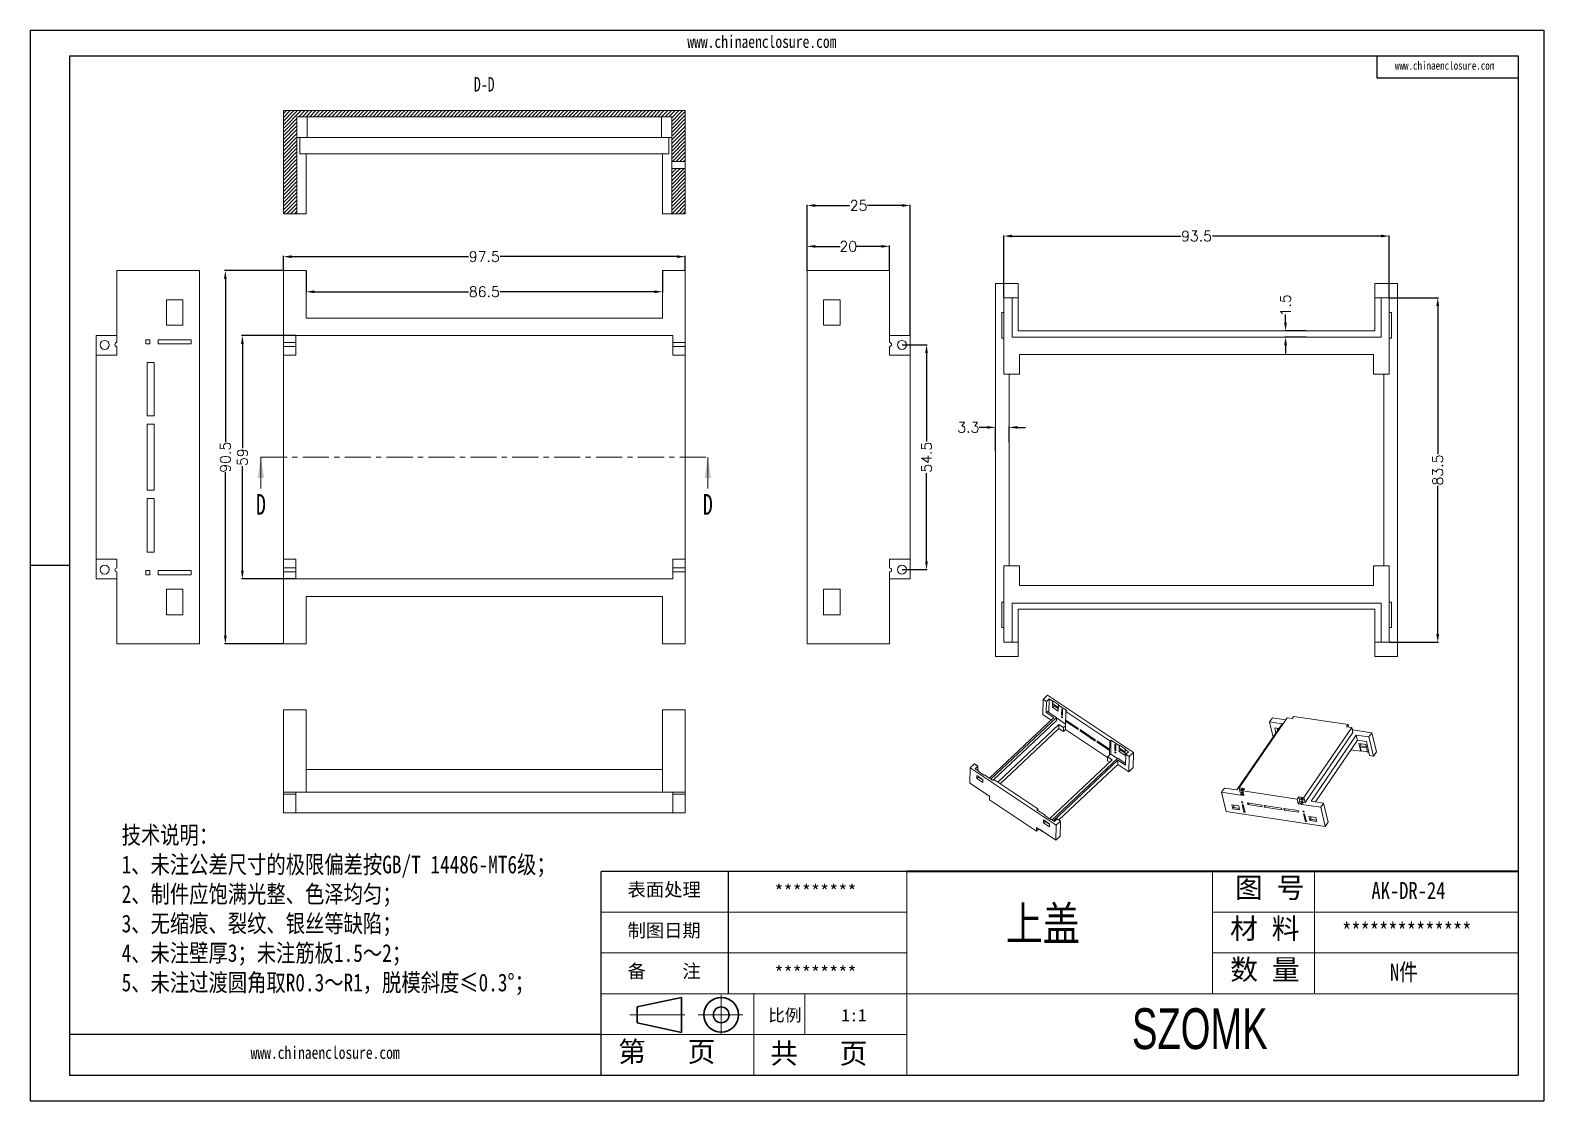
# Model space of a CAD drawing. Header units: inches. Extents: x 1384 to 2762, y 1089 to 1348.
# Drawn here: x 1782.8 to 2149.9, y 1088.5 to 1348.1 of the extents above; entities that cross this region are included whole.
import ezdxf

# ---------------------------------------------------------------- set-up
doc = ezdxf.new("R2010")
doc.units = ezdxf.units.IN
doc.linetypes.add('CENTER', pattern=[10.16, 6.35, -1.27, 1.27, -1.27])
doc.linetypes.add('CENTER2', pattern=[28.575, 19.05, -3.175, 3.175, -3.175])
doc.layers.add('文字', color=81, linetype='Continuous')
for name, color, linetype, lineweight in [('粗实线', 7, 'Continuous', 30), ('细实线', 3, 'Continuous', 9), ('细点划线', 2, 'CENTER2', 9)]:
    doc.layers.add(name, color=color, linetype=linetype, lineweight=lineweight)
doc.styles.add('SLDTEXTSTYLE3', font='TXT', dxfattribs={"width": 0.7})
doc.styles.add('SLDTEXTSTYLE6', font='TXT', dxfattribs={"width": 0.7})
doc.styles.get("Standard").update_dxf_attribs({"font": 'txt', "bigfont": 'gbcbig.shx'})
doc.styles.add('宋体', font='', dxfattribs={"width": 0.8, "height": 3.5})
doc.styles.add('长仿宋', font='', dxfattribs={"width": 0.7, "height": 4})
doc.styles.get('宋体').set_extended_font_data('SimSun')
doc.styles.get('长仿宋').set_extended_font_data('SimSun')
doc.dimstyles.new('2.5', dxfattribs={"dimtxt": 2.5, "dimasz": 2, "dimexe": 0.18, "dimexo": 0.0625, "dimgap": 0.09, "dimtad": 0, "dimzin": 12, "dimdsep": 46, "dimtxsty": 'Standard', "dimcen": 2, "dimclrd": 3, "dimclre": 3, "dimadec": 0, "dimazin": 0, "dimtfac": 1, "dimtofl": 0, "dimtmove": 0, "dimatfit": 3, "dimfxl": 0, "dimtolj": 1, "dimtzin": 0, "dimarcsym": 0})

# ---------------------------------------------------------------- blocks, each defined once
blk = doc.blocks.new('*D172')
at = {"color": 3, "lineweight": -2, "transparency": 16777216}
for p, q in [((1844.22, 1289.86), (1844.22, 1293.36)), ((1846.22, 1293.18), (1889.13, 1293.18)), ((1939.72, 1293.18), (1896.81, 1293.18)), ((1941.72, 1289.86), (1941.72, 1293.36))]:
    blk.add_line(p, q, dxfattribs=at)
at = {"color": 3, "transparency": 16777216}
for points in [[(1846.22, 1293.51), (1846.22, 1292.84), (1844.22, 1293.18)], [(1939.72, 1293.51), (1939.72, 1292.84), (1941.72, 1293.18)]]:
    blk.add_solid(points, dxfattribs=at)
at = {"layer": 'Defpoints', "color": 0, "transparency": 16777216}
for p in [(1941.72, 1293.18), (1844.22, 1289.79), (1941.72, 1289.79)]:
    blk.add_point(p, dxfattribs=at)
at = {"color": 0, "transparency": 16777216, "insert": (1892.97, 1293.18), "char_height": 2.5, "attachment_point": 5}
blk.add_mtext('\\A1;97.5', dxfattribs=at)
blk = doc.blocks.new('*D173')
at = {"color": 3, "lineweight": -2, "transparency": 16777216}
for p, q in [((1844.16, 1289.79), (1829.97, 1289.79)), ((1830.15, 1287.79), (1830.15, 1248.18)), ((1830.15, 1201.29), (1830.15, 1240.91)), ((1844.16, 1199.29), (1829.97, 1199.29))]:
    blk.add_line(p, q, dxfattribs=at)
at = {"color": 3, "transparency": 16777216}
for points in [[(1829.82, 1287.79), (1830.48, 1287.79), (1830.15, 1289.79)], [(1829.82, 1201.29), (1830.48, 1201.29), (1830.15, 1199.29)]]:
    blk.add_solid(points, dxfattribs=at)
at = {"layer": 'Defpoints', "color": 0, "transparency": 16777216}
for p in [(1830.15, 1289.79), (1844.22, 1289.79), (1844.22, 1199.29)]:
    blk.add_point(p, dxfattribs=at)
at = {"color": 0, "transparency": 16777216, "insert": (1830.15, 1244.54), "char_height": 2.5, "attachment_point": 5, "rotation": 90}
blk.add_mtext('\\A1;90.5', dxfattribs=at)
blk = doc.blocks.new('*D174')
at = {"color": 3, "lineweight": -2, "transparency": 16777216}
for p, q in [((1847.16, 1274.04), (1834.1, 1274.04)), ((1834.28, 1272.04), (1834.28, 1246.72)), ((1834.28, 1217.04), (1834.28, 1242.37)), ((1847.16, 1215.04), (1834.1, 1215.04))]:
    blk.add_line(p, q, dxfattribs=at)
at = {"color": 3, "transparency": 16777216}
for points in [[(1833.95, 1272.04), (1834.61, 1272.04), (1834.28, 1274.04)], [(1833.95, 1217.04), (1834.61, 1217.04), (1834.28, 1215.04)]]:
    blk.add_solid(points, dxfattribs=at)
at = {"layer": 'Defpoints', "color": 0, "transparency": 16777216}
for p in [(1834.28, 1274.04), (1847.22, 1274.04), (1847.22, 1215.04)]:
    blk.add_point(p, dxfattribs=at)
at = {"color": 0, "transparency": 16777216, "insert": (1834.28, 1244.54), "char_height": 2.5, "attachment_point": 5, "rotation": 90}
blk.add_mtext('\\A1;59', dxfattribs=at)
blk = doc.blocks.new('*D175')
at = {"color": 3, "lineweight": -2, "transparency": 16777216}
for p, q in [((1849.72, 1289.73), (1849.72, 1284.49)), ((1936.22, 1289.73), (1936.22, 1284.49)), ((1851.72, 1284.67), (1889.13, 1284.67)), ((1934.22, 1284.67), (1896.81, 1284.67))]:
    blk.add_line(p, q, dxfattribs=at)
at = {"color": 3, "transparency": 16777216}
for points in [[(1851.72, 1285), (1851.72, 1284.33), (1849.72, 1284.67)], [(1934.22, 1285), (1934.22, 1284.33), (1936.22, 1284.67)]]:
    blk.add_solid(points, dxfattribs=at)
at = {"layer": 'Defpoints', "color": 0, "transparency": 16777216}
for p in [(1849.72, 1289.79), (1936.22, 1289.79), (1936.22, 1284.67)]:
    blk.add_point(p, dxfattribs=at)
at = {"color": 0, "transparency": 16777216, "insert": (1892.97, 1284.67), "char_height": 2.5, "attachment_point": 5}
blk.add_mtext('\\A1;86.5', dxfattribs=at)
blk = doc.blocks.new('*D176')
at = {"color": 3, "lineweight": -2, "transparency": 16777216}
for p, q in [((1971.25, 1289.86), (1971.25, 1295.86)), ((1991.25, 1289.86), (1991.25, 1295.86)), ((1973.25, 1295.68), (1979.28, 1295.68)), ((1989.25, 1295.68), (1983.21, 1295.68))]:
    blk.add_line(p, q, dxfattribs=at)
at = {"color": 3, "transparency": 16777216}
for points in [[(1973.25, 1296.01), (1973.25, 1295.34), (1971.25, 1295.68)], [(1989.25, 1296.01), (1989.25, 1295.34), (1991.25, 1295.68)]]:
    blk.add_solid(points, dxfattribs=at)
at = {"layer": 'Defpoints', "color": 0, "transparency": 16777216}
for p in [(1991.25, 1295.68), (1971.25, 1289.79), (1991.25, 1289.79)]:
    blk.add_point(p, dxfattribs=at)
at = {"color": 0, "transparency": 16777216, "insert": (1981.25, 1295.68), "char_height": 2.5, "attachment_point": 5}
blk.add_mtext('\\A1;20', dxfattribs=at)
blk = doc.blocks.new('*D177')
at = {"color": 3, "lineweight": -2, "transparency": 16777216}
for p, q in [((1971.25, 1289.86), (1971.25, 1305.77)), ((1973.25, 1305.59), (1981.58, 1305.59)), ((1994.25, 1305.59), (1985.92, 1305.59)), ((1996.25, 1274.11), (1996.25, 1305.77))]:
    blk.add_line(p, q, dxfattribs=at)
at = {"color": 3, "transparency": 16777216}
for points in [[(1973.25, 1305.92), (1973.25, 1305.25), (1971.25, 1305.59)], [(1994.25, 1305.92), (1994.25, 1305.25), (1996.25, 1305.59)]]:
    blk.add_solid(points, dxfattribs=at)
at = {"layer": 'Defpoints', "color": 0, "transparency": 16777216}
for p in [(1971.25, 1305.59), (1971.25, 1289.79), (1996.25, 1274.04)]:
    blk.add_point(p, dxfattribs=at)
at = {"color": 0, "transparency": 16777216, "insert": (1983.75, 1305.59), "char_height": 2.5, "attachment_point": 5}
blk.add_mtext('\\A1;25', dxfattribs=at)
blk = doc.blocks.new('*D178')
at = {"color": 3, "lineweight": -2, "transparency": 16777216}
for p, q in [((1994.31, 1271.79), (2000.4, 1271.79)), ((2000.22, 1269.79), (2000.22, 1248.38)), ((2000.22, 1219.29), (2000.22, 1240.7)), ((1994.31, 1217.29), (2000.4, 1217.29))]:
    blk.add_line(p, q, dxfattribs=at)
at = {"color": 3, "transparency": 16777216}
for points in [[(1999.89, 1269.79), (2000.56, 1269.79), (2000.22, 1271.79)], [(1999.89, 1219.29), (2000.56, 1219.29), (2000.22, 1217.29)]]:
    blk.add_solid(points, dxfattribs=at)
at = {"layer": 'Defpoints', "color": 0, "transparency": 16777216}
for p in [(1994.25, 1271.79), (1994.25, 1217.29), (2000.22, 1217.29)]:
    blk.add_point(p, dxfattribs=at)
at = {"color": 0, "transparency": 16777216, "insert": (2000.22, 1244.54), "char_height": 2.5, "attachment_point": 5, "rotation": 90}
blk.add_mtext('\\A1;54.5', dxfattribs=at)
blk = doc.blocks.new('*D179')
at = {"color": 3, "lineweight": -2, "transparency": 16777216}
for p, q in [((2018.96, 1283.25), (2018.96, 1298.35)), ((2020.96, 1298.17), (2061.87, 1298.17)), ((2110.46, 1298.17), (2069.55, 1298.17)), ((2112.46, 1283.25), (2112.46, 1298.35))]:
    blk.add_line(p, q, dxfattribs=at)
at = {"color": 3, "transparency": 16777216}
for points in [[(2020.96, 1298.51), (2020.96, 1297.84), (2018.96, 1298.17)], [(2110.46, 1298.51), (2110.46, 1297.84), (2112.46, 1298.17)]]:
    blk.add_solid(points, dxfattribs=at)
at = {"layer": 'Defpoints', "color": 0, "transparency": 16777216}
for p in [(2112.46, 1298.17), (2018.96, 1283.19), (2112.46, 1283.19)]:
    blk.add_point(p, dxfattribs=at)
at = {"color": 0, "transparency": 16777216, "insert": (2065.71, 1298.17), "char_height": 2.5, "attachment_point": 5}
blk.add_mtext('\\A1;93.5', dxfattribs=at)
blk = doc.blocks.new('*D180')
at = {"color": 3, "lineweight": -2, "transparency": 16777216}
for p, q in [((2112.53, 1283.19), (2124.4, 1283.19)), ((2124.22, 1281.19), (2124.22, 1245.28)), ((2124.22, 1201.69), (2124.22, 1237.6)), ((2112.53, 1199.69), (2124.4, 1199.69))]:
    blk.add_line(p, q, dxfattribs=at)
at = {"color": 3, "transparency": 16777216}
for points in [[(2123.88, 1281.19), (2124.55, 1281.19), (2124.22, 1283.19)], [(2123.88, 1201.69), (2124.55, 1201.69), (2124.22, 1199.69)]]:
    blk.add_solid(points, dxfattribs=at)
at = {"layer": 'Defpoints', "color": 0, "transparency": 16777216}
for p in [(2112.46, 1283.19), (2112.46, 1199.69), (2124.22, 1199.69)]:
    blk.add_point(p, dxfattribs=at)
at = {"color": 0, "transparency": 16777216, "insert": (2124.22, 1241.44), "char_height": 2.5, "attachment_point": 5, "rotation": 90}
blk.add_mtext('\\A1;83.5', dxfattribs=at)
blk = doc.blocks.new('*D181')
at = {"color": 3, "lineweight": -2, "transparency": 16777216}
for p, q in [((2016.96, 1246.06), (2016.96, 1251.96)), ((2020.26, 1248.21), (2020.26, 1251.96)), ((2014.96, 1251.78), (2012.96, 1251.78)), ((2022.26, 1251.78), (2024.26, 1251.78))]:
    blk.add_line(p, q, dxfattribs=at)
at = {"color": 3, "transparency": 16777216}
for points in [[(2014.96, 1252.12), (2014.96, 1251.45), (2016.96, 1251.78)], [(2022.26, 1252.12), (2022.26, 1251.45), (2020.26, 1251.78)]]:
    blk.add_solid(points, dxfattribs=at)
at = {"layer": 'Defpoints', "color": 0, "transparency": 16777216}
for p in [(2016.96, 1251.78), (2020.26, 1248.15), (2016.96, 1246)]:
    blk.add_point(p, dxfattribs=at)
at = {"color": 0, "transparency": 16777216, "insert": (2010.37, 1251.78), "char_height": 2.5, "attachment_point": 5}
blk.add_mtext('\\A1;3.3', dxfattribs=at)
blk = doc.blocks.new('*D182')
at = {"color": 3, "lineweight": -2, "transparency": 16777216}
for p, q in [((2087.3, 1277.19), (2087.3, 1279.19)), ((2092.34, 1275.19), (2087.12, 1275.19)), ((2092.34, 1273.69), (2087.12, 1273.69)), ((2087.3, 1271.69), (2087.3, 1269.69))]:
    blk.add_line(p, q, dxfattribs=at)
at = {"color": 3, "transparency": 16777216}
for points in [[(2086.97, 1277.19), (2087.64, 1277.19), (2087.3, 1275.19)], [(2086.97, 1271.69), (2087.64, 1271.69), (2087.3, 1273.69)]]:
    blk.add_solid(points, dxfattribs=at)
at = {"layer": 'Defpoints', "color": 0, "transparency": 16777216}
for p in [(2087.3, 1275.19), (2092.4, 1275.19), (2092.4, 1273.69)]:
    blk.add_point(p, dxfattribs=at)
at = {"color": 0, "transparency": 16777216, "insert": (2087.3, 1281.36), "char_height": 2.5, "attachment_point": 5, "rotation": 90}
blk.add_mtext('\\A1;1.5', dxfattribs=at)

msp = doc.modelspace()

# ---------------------------------------------------------------- hatches: boundary and pattern name
at = {"linetype": 'Continuous', "lineweight": 0}
h = msp.add_hatch(dxfattribs=at)
h.set_pattern_fill('ANSI31', color=4, scale=0.2, style=0)
h.paths.add_polyline_path([(1844.222, 1328.582), (1844.222, 1303.582), (1847.522, 1303.582), (1847.522, 1327.082), (1938.422, 1327.082), (1938.422, 1316.282), (1941.722, 1316.282), (1941.722, 1328.582)], flags=0)
h = msp.add_hatch(dxfattribs=at)
h.set_pattern_fill('ANSI31', color=4, scale=0.2, style=0)
h.paths.add_polyline_path([(1941.722, 1303.582), (1941.722, 1314.582), (1938.422, 1314.582), (1938.422, 1303.582)], flags=0)

# ---------------------------------------------------------------- linework, layer by layer
for p, q in [((1782.835, 1348.072), (2149.928, 1348.072)), ((1782.835, 1348.072), (1782.835, 1088.511)), ((2149.928, 1348.072), (2149.928, 1088.511)), ((1792.334, 1341.892), (2143.748, 1341.892)), ((1792.334, 1341.892), (1792.334, 1094.691)), ((2109.415, 1341.892), (2109.415, 1336.527)), ((2143.748, 1341.892), (2143.748, 1094.691)), ((2109.415, 1336.527), (2143.748, 1336.527)), ((1792.334, 1218.292), (1782.835, 1218.292)), ((1782.835, 1208.678), (1782.835, 1088.511)), ((1995.428, 1144.131), (1921.267, 1144.131)), ((1921.267, 1094.691), (1921.267, 1144.131)), ((1952.168, 1114.467), (1952.168, 1144.131)), ((1921.267, 1104.579), (1792.334, 1104.579)), ((1792.334, 1094.691), (2143.748, 1094.691)), ((1782.835, 1088.511), (2149.928, 1088.511)), ((1782.835, 1088.511), (1952.786, 1088.511))]:
    msp.add_line(p, q)
at = {"color": 7, "linetype": 'Continuous', "lineweight": 15}
for p, q in [((1844.222, 1328.582), (1941.722, 1328.582)), ((1844.222, 1303.582), (1844.222, 1328.582)), ((1847.522, 1327.082), (1938.422, 1327.082)), ((1847.522, 1303.582), (1847.522, 1327.082)), ((1850.022, 1322.082), (1850.022, 1327.082)), ((1935.922, 1322.082), (1935.922, 1327.082)), ((1938.422, 1327.082), (1938.422, 1316.282)), ((1941.722, 1328.582), (1941.722, 1316.282)), ((1850.022, 1322.082), (1847.522, 1322.082)), ((1848.222, 1318.082), (1848.222, 1322.082)), ((1850.022, 1322.082), (1935.922, 1322.082)), ((1935.922, 1322.082), (1938.422, 1322.082)), ((1937.722, 1318.082), (1937.722, 1322.082)), ((1848.222, 1318.082), (1937.722, 1318.082)), ((1849.722, 1303.582), (1849.722, 1318.082)), ((1936.222, 1318.082), (1936.222, 1303.582)), ((1941.722, 1316.282), (1938.422, 1316.282)), ((1938.422, 1316.282), (1938.422, 1314.582)), ((1938.422, 1314.582), (1938.422, 1303.582)), ((1938.422, 1314.582), (1941.722, 1314.582)), ((1941.722, 1314.582), (1941.722, 1316.282)), ((1941.722, 1314.582), (1941.722, 1303.582)), ((1844.222, 1303.582), (1847.522, 1303.582)), ((1847.522, 1303.582), (1849.722, 1303.582)), ((1938.422, 1303.582), (1936.222, 1303.582)), ((1938.422, 1303.582), (1941.722, 1303.582)), ((1803.858, 1272.371), (1803.858, 1289.794)), ((1803.858, 1289.794), (1823.858, 1289.794)), ((1823.858, 1199.294), (1823.858, 1289.794)), ((1849.722, 1289.794), (1844.222, 1289.794)), ((1844.222, 1289.794), (1844.222, 1272.371)), ((1849.722, 1289.794), (1849.722, 1278.294)), ((1936.222, 1278.294), (1936.222, 1289.794)), ((1941.722, 1289.794), (1936.222, 1289.794)), ((1941.722, 1272.371), (1941.722, 1289.794)), ((1991.248, 1289.794), (1971.248, 1289.794)), ((1971.248, 1289.794), (1971.248, 1199.294)), ((1991.248, 1289.794), (1991.248, 1272.371)), ((2016.964, 1196.19), (2016.964, 1286.69)), ((2016.964, 1286.69), (2022.464, 1286.69)), ((2022.464, 1286.69), (2022.464, 1283.19)), ((2108.964, 1283.19), (2108.964, 1286.69)), ((2108.964, 1286.69), (2114.464, 1286.69)), ((2114.464, 1286.69), (2114.464, 1196.19)), ((1819.858, 1282.744), (1815.858, 1282.744)), ((1815.858, 1282.744), (1815.858, 1276.544)), ((1819.858, 1276.544), (1819.858, 1282.744)), ((1975.248, 1276.544), (1975.248, 1282.744)), ((1975.248, 1282.744), (1979.248, 1282.744)), ((1979.248, 1282.744), (1979.248, 1276.544)), ((2018.964, 1283.19), (2022.464, 1283.19)), ((2018.964, 1279.64), (2018.964, 1283.19)), ((2020.964, 1273.69), (2020.964, 1283.19)), ((2022.464, 1283.19), (2022.464, 1275.19)), ((2112.464, 1283.19), (2108.964, 1283.19)), ((2108.964, 1275.19), (2108.964, 1283.19)), ((2110.464, 1283.19), (2110.464, 1273.69)), ((2112.464, 1283.19), (2112.464, 1279.64)), ((1849.722, 1278.294), (1936.222, 1278.294)), ((2018.464, 1279.64), (2018.964, 1279.64)), ((2018.464, 1273.44), (2018.464, 1279.64)), ((2018.964, 1279.64), (2018.964, 1273.44)), ((2112.964, 1279.64), (2112.464, 1279.64)), ((2112.464, 1279.64), (2112.464, 1273.44)), ((2112.964, 1273.44), (2112.964, 1279.64)), ((1803.858, 1274.044), (1798.858, 1274.044)), ((1798.858, 1274.044), (1798.858, 1269.294)), ((1815.858, 1276.544), (1819.858, 1276.544)), ((1847.222, 1274.044), (1847.222, 1269.294)), ((1938.722, 1274.044), (1847.222, 1274.044)), ((1938.722, 1274.044), (1938.722, 1269.294)), ((1979.248, 1276.544), (1975.248, 1276.544)), ((1991.248, 1274.044), (1996.248, 1274.044)), ((1996.248, 1274.044), (1996.248, 1269.294)), ((2022.464, 1275.19), (2108.964, 1275.19)), ((1803.858, 1269.294), (1803.858, 1271.371)), ((1811.858, 1273.044), (1810.858, 1273.044)), ((1810.858, 1273.044), (1810.858, 1272.044)), ((1810.858, 1272.044), (1811.858, 1272.044)), ((1811.858, 1272.044), (1811.858, 1273.044)), ((1821.858, 1273.044), (1813.858, 1273.044)), ((1813.858, 1273.044), (1813.858, 1272.044)), ((1813.858, 1272.044), (1821.858, 1272.044)), ((1821.858, 1272.044), (1821.858, 1273.044)), ((1847.222, 1272.371), (1844.222, 1272.371)), ((1844.222, 1271.371), (1844.222, 1272.371)), ((1844.222, 1271.371), (1847.222, 1271.371)), ((1844.222, 1271.371), (1844.222, 1269.294)), ((1938.722, 1272.371), (1941.722, 1272.371)), ((1941.722, 1271.371), (1938.722, 1271.371)), ((1941.722, 1271.371), (1941.722, 1272.371)), ((1941.722, 1269.294), (1941.722, 1271.371)), ((1991.248, 1271.371), (1991.248, 1269.294)), ((2018.464, 1273.44), (2018.964, 1273.44)), ((2018.964, 1264.69), (2018.964, 1273.44)), ((2110.464, 1273.69), (2020.964, 1273.69)), ((2112.464, 1273.44), (2112.464, 1264.69)), ((2112.964, 1273.44), (2112.464, 1273.44)), ((1798.858, 1219.794), (1798.858, 1269.294)), ((1803.858, 1269.294), (1798.858, 1269.294)), ((1812.858, 1267.544), (1811.158, 1267.544)), ((1811.158, 1267.544), (1811.158, 1254.544)), ((1812.858, 1254.544), (1812.858, 1267.544)), ((1844.222, 1269.294), (1844.222, 1219.794)), ((1847.222, 1269.294), (1844.222, 1269.294)), ((1938.722, 1269.294), (1941.722, 1269.294)), ((1941.722, 1219.794), (1941.722, 1269.294)), ((1991.248, 1269.294), (1996.248, 1269.294)), ((1996.248, 1269.294), (1996.248, 1219.794)), ((2108.664, 1269.44), (2022.764, 1269.44)), ((2022.764, 1269.44), (2022.764, 1264.69)), ((2108.664, 1269.44), (2108.664, 1264.69)), ((2020.264, 1264.69), (2018.964, 1264.69)), ((2020.264, 1218.19), (2020.264, 1264.69)), ((2022.764, 1264.69), (2020.264, 1264.69)), ((2108.664, 1264.69), (2111.164, 1264.69)), ((2111.164, 1218.19), (2111.164, 1264.69)), ((2111.164, 1264.69), (2112.464, 1264.69)), ((1811.158, 1254.544), (1812.858, 1254.544)), ((1812.858, 1252.544), (1811.158, 1252.544)), ((1811.158, 1252.544), (1811.158, 1236.544)), ((1812.858, 1236.544), (1812.858, 1252.544)), ((1811.158, 1236.544), (1812.858, 1236.544)), ((1812.858, 1234.544), (1811.158, 1234.544)), ((1811.158, 1234.544), (1811.158, 1221.544)), ((1812.858, 1221.544), (1812.858, 1234.544)), ((1803.858, 1219.794), (1798.858, 1219.794)), ((1798.858, 1215.044), (1798.858, 1219.794)), ((1803.858, 1217.717), (1803.858, 1219.794)), ((1811.158, 1221.544), (1812.858, 1221.544)), ((1847.222, 1219.794), (1844.222, 1219.794)), ((1844.222, 1219.794), (1844.222, 1217.717)), ((1847.222, 1215.044), (1847.222, 1219.794)), ((1938.722, 1219.794), (1941.722, 1219.794)), ((1938.722, 1215.044), (1938.722, 1219.794)), ((1941.722, 1217.717), (1941.722, 1219.794)), ((1991.248, 1219.794), (1996.248, 1219.794)), ((1991.248, 1219.794), (1991.248, 1217.717)), ((1996.248, 1215.044), (1996.248, 1219.794)), ((1803.858, 1199.294), (1803.858, 1216.717)), ((1810.858, 1217.044), (1811.858, 1217.044)), ((1810.858, 1216.044), (1810.858, 1217.044)), ((1811.858, 1216.044), (1810.858, 1216.044)), ((1811.858, 1217.044), (1811.858, 1216.044)), ((1813.858, 1217.044), (1821.858, 1217.044)), ((1813.858, 1216.044), (1813.858, 1217.044)), ((1821.858, 1216.044), (1813.858, 1216.044)), ((1821.858, 1217.044), (1821.858, 1216.044)), ((1844.222, 1217.717), (1847.222, 1217.717)), ((1844.222, 1217.717), (1844.222, 1216.717)), ((1847.222, 1216.717), (1844.222, 1216.717)), ((1844.222, 1216.717), (1844.222, 1199.294)), ((1941.722, 1217.717), (1938.722, 1217.717)), ((1938.722, 1216.717), (1941.722, 1216.717)), ((1941.722, 1217.717), (1941.722, 1216.717)), ((1941.722, 1199.294), (1941.722, 1216.717)), ((1991.248, 1216.717), (1991.248, 1199.294)), ((2018.964, 1209.44), (2018.964, 1218.19)), ((2020.264, 1218.19), (2018.964, 1218.19)), ((2022.764, 1218.19), (2020.264, 1218.19)), ((2022.764, 1213.44), (2022.764, 1218.19)), ((2108.664, 1218.19), (2111.164, 1218.19)), ((2108.664, 1213.44), (2108.664, 1218.19)), ((2111.164, 1218.19), (2112.464, 1218.19)), ((2112.464, 1218.19), (2112.464, 1209.44)), ((1803.858, 1215.044), (1798.858, 1215.044)), ((1815.858, 1206.344), (1815.858, 1212.544)), ((1815.858, 1212.544), (1819.858, 1212.544)), ((1819.858, 1212.544), (1819.858, 1206.344)), ((1938.722, 1215.044), (1847.222, 1215.044)), ((1975.248, 1212.544), (1975.248, 1206.344)), ((1979.248, 1212.544), (1975.248, 1212.544)), ((1979.248, 1206.344), (1979.248, 1212.544)), ((1991.248, 1215.044), (1996.248, 1215.044)), ((2108.664, 1213.44), (2022.764, 1213.44)), ((1849.722, 1210.794), (1936.222, 1210.794)), ((1849.722, 1199.294), (1849.722, 1210.794)), ((1936.222, 1210.794), (1936.222, 1199.294)), ((2018.464, 1209.44), (2018.464, 1203.24)), ((2018.464, 1209.44), (2018.964, 1209.44)), ((2018.964, 1203.24), (2018.964, 1209.44)), ((2020.964, 1209.19), (2020.964, 1199.69)), ((2110.464, 1209.19), (2020.964, 1209.19)), ((2110.464, 1199.69), (2110.464, 1209.19)), ((2112.964, 1209.44), (2112.464, 1209.44)), ((2112.464, 1203.24), (2112.464, 1209.44)), ((2112.964, 1209.44), (2112.964, 1203.24)), ((1819.858, 1206.344), (1815.858, 1206.344)), ((1975.248, 1206.344), (1979.248, 1206.344)), ((2022.464, 1207.69), (2108.964, 1207.69)), ((2022.464, 1199.69), (2022.464, 1207.69)), ((2108.964, 1207.69), (2108.964, 1199.69)), ((2018.464, 1203.24), (2018.964, 1203.24)), ((2018.964, 1199.69), (2018.964, 1203.24)), ((2112.964, 1203.24), (2112.464, 1203.24)), ((2112.464, 1203.24), (2112.464, 1199.69)), ((1803.858, 1199.294), (1823.858, 1199.294)), ((1844.222, 1199.294), (1849.722, 1199.294)), ((1936.222, 1199.294), (1941.722, 1199.294)), ((1991.248, 1199.294), (1971.248, 1199.294)), ((2018.964, 1199.69), (2022.464, 1199.69)), ((2022.464, 1196.19), (2022.464, 1199.69)), ((2108.964, 1199.69), (2108.964, 1196.19)), ((2112.464, 1199.69), (2108.964, 1199.69)), ((2022.464, 1196.19), (2016.964, 1196.19)), ((2114.464, 1196.19), (2108.964, 1196.19)), ((2028.489, 1185.828), (2028.428, 1182.147)), ((2028.489, 1185.828), (2029.545, 1186.822)), ((2028.489, 1185.828), (2029.295, 1185.292)), ((2029.967, 1185.925), (2029.295, 1185.292)), ((2029.545, 1186.822), (2050.398, 1172.966)), ((2029.967, 1185.925), (2029.914, 1182.646)), ((2029.967, 1185.925), (2030.785, 1185.381)), ((1844.222, 1163.332), (1844.222, 1183.332)), ((1849.722, 1183.332), (1844.222, 1183.332)), ((1849.722, 1183.332), (1849.722, 1163.332)), ((1936.222, 1183.332), (1936.222, 1163.332)), ((1941.722, 1183.332), (1936.222, 1183.332)), ((1941.722, 1163.332), (1941.722, 1183.332)), ((2030.458, 1180.799), (2028.428, 1182.147)), ((2029.295, 1185.292), (2029.251, 1182.623)), ((2029.54, 1182.895), (2029.251, 1182.623)), ((2029.251, 1182.623), (2031.095, 1181.398)), ((2031.729, 1181.44), (2029.54, 1182.895)), ((2030.785, 1185.381), (2030.761, 1183.909)), ((2031.145, 1184.27), (2030.761, 1183.909)), ((2030.761, 1183.909), (2032.19, 1182.96)), ((2030.881, 1185.471), (2030.785, 1185.381)), ((2030.881, 1185.471), (2030.869, 1184.735)), ((2032.204, 1183.848), (2030.869, 1184.735)), ((2032.31, 1184.522), (2030.881, 1185.471)), ((2031.15, 1184.549), (2031.145, 1184.27)), ((2031.145, 1184.27), (2032.2, 1183.57)), ((2032.19, 1182.96), (2032.214, 1184.432)), ((2032.31, 1184.522), (2032.214, 1184.432)), ((2032.214, 1184.432), (2034.23, 1183.092)), ((2032.99, 1182.056), (2033.014, 1183.528)), ((2032.99, 1182.056), (2033.227, 1182.278)), ((2033.221, 1181.902), (2032.99, 1182.056)), ((2033.014, 1183.528), (2033.245, 1183.375)), ((2033.245, 1183.375), (2033.221, 1181.902)), ((2033.925, 1179.452), (2033.98, 1182.857)), ((2033.98, 1182.857), (2034.23, 1183.092)), ((2033.98, 1182.857), (2044.695, 1175.737)), ((2031.095, 1181.398), (2015.487, 1166.708)), ((2015.833, 1166.478), (2031.729, 1181.44)), ((2016.534, 1166.413), (2031.717, 1180.704)), ((2017.513, 1165.763), (2032.35, 1179.728)), ((2032.335, 1178.807), (2018.078, 1165.388)), ((2031.729, 1181.44), (2031.717, 1180.704)), ((2031.727, 1181.314), (2033.931, 1179.849)), ((2032.335, 1178.807), (2032.35, 1179.728)), ((2033.43, 1178.08), (2032.335, 1178.807)), ((2032.35, 1179.728), (2033.445, 1179)), ((2032.981, 1181.503), (2032.984, 1181.687)), ((2032.981, 1181.503), (2033.097, 1181.613)), ((2033.212, 1181.35), (2032.981, 1181.503)), ((2032.984, 1181.687), (2033.215, 1181.534)), ((2033.215, 1181.534), (2033.212, 1181.35)), ((2033.445, 1179), (2033.43, 1178.08)), ((2033.43, 1178.08), (2033.91, 1178.532)), ((2033.445, 1179), (2033.925, 1179.452)), ((2033.91, 1178.532), (2033.925, 1179.452)), ((2044.157, 1171.723), (2033.91, 1178.532)), ((2034.005, 1180.794), (2034, 1180.482)), ((2034, 1180.482), (2034.197, 1180.667)), ((2034, 1180.482), (2036.995, 1178.491)), ((2037.001, 1178.804), (2034.005, 1180.794)), ((2036.995, 1178.491), (2037.001, 1178.804)), ((2037.461, 1178.498), (2037.456, 1178.185)), ((2037.456, 1178.185), (2037.653, 1178.37)), ((2041.148, 1176.048), (2037.461, 1178.498)), ((2086.506, 1179.892), (2075.521, 1163.862)), ((2076.058, 1164.391), (2087.678, 1181.347)), ((2084.144, 1181.372), (2083.446, 1180.353)), ((2083.446, 1180.353), (2086.506, 1179.892)), ((2084.316, 1176.696), (2083.446, 1180.353)), ((2087.363, 1180.887), (2084.144, 1181.372)), ((2084.681, 1178.934), (2084.982, 1177.668)), ((2085.74, 1178.774), (2084.681, 1178.934)), ((2085.427, 1178.317), (2085.302, 1178.84)), ((2087.678, 1181.347), (2088.942, 1181.156)), ((2088.942, 1181.156), (2089.323, 1181.712)), ((2102.495, 1179.727), (2089.323, 1181.712)), ((2091.759, 1162.024), (2103.378, 1178.981)), ((2102.114, 1179.171), (2102.495, 1179.727)), ((2103.378, 1178.981), (2102.114, 1179.171)), ((2102.647, 1179.091), (2102.495, 1179.727)), ((2103.655, 1177.818), (2103.378, 1178.981)), ((2103.528, 1178.35), (2103.591, 1178.441)), ((2108.227, 1177.742), (2103.591, 1178.441)), ((2037.456, 1178.185), (2041.143, 1175.735)), ((2041.143, 1175.735), (2041.148, 1176.048)), ((2041.609, 1175.742), (2041.604, 1175.429)), ((2041.604, 1175.429), (2041.801, 1175.614)), ((2041.604, 1175.429), (2044.599, 1173.438)), ((2044.605, 1173.751), (2041.609, 1175.742)), ((2044.695, 1175.737), (2044.64, 1172.333)), ((2044.695, 1175.737), (2044.945, 1175.972)), ((2044.945, 1175.972), (2044.889, 1172.568)), ((2044.945, 1175.972), (2046.961, 1174.633)), ((2045.918, 1174.954), (2045.894, 1173.481)), ((2046.149, 1174.801), (2045.918, 1174.954)), ((2046.125, 1173.328), (2046.149, 1174.801)), ((2047.057, 1174.723), (2046.961, 1174.633)), ((2047.045, 1173.987), (2047.057, 1174.723)), ((2047.057, 1174.723), (2048.486, 1173.774)), ((2103.655, 1177.818), (2092.035, 1160.862)), ((2104.468, 1177.184), (2093.484, 1161.155)), ((2094.554, 1160.993), (2104.772, 1175.906)), ((2107.529, 1176.723), (2104.468, 1177.184)), ((2104.772, 1175.906), (2104.468, 1177.184)), ((2104.772, 1175.906), (2106.901, 1175.585)), ((2106.761, 1174.865), (2105.111, 1175.113)), ((2105.111, 1175.113), (2105.553, 1173.253)), ((2105.466, 1175.06), (2105.586, 1174.554)), ((2107.203, 1173.005), (2106.761, 1174.865)), ((2107.703, 1172.214), (2106.901, 1175.585)), ((2107.529, 1176.723), (2108.227, 1177.742)), ((2108.635, 1172.073), (2107.529, 1176.723)), ((2108.227, 1177.742), (2109.333, 1173.093)), ((2030.071, 1156.863), (2045.254, 1171.153)), ((2030.695, 1156.603), (2046.591, 1171.564)), ((2046.649, 1171.063), (2031.041, 1156.373)), ((2044.159, 1171.881), (2044.144, 1170.961)), ((2044.159, 1171.881), (2044.64, 1172.333)), ((2045.254, 1171.153), (2044.159, 1171.881)), ((2044.599, 1173.438), (2044.605, 1173.751)), ((2044.64, 1172.333), (2044.889, 1172.568)), ((2044.889, 1172.568), (2046.512, 1171.49)), ((2045.888, 1173.113), (2045.885, 1172.929)), ((2045.885, 1172.929), (2046.001, 1173.038)), ((2045.885, 1172.929), (2046.116, 1172.776)), ((2046.119, 1172.96), (2045.888, 1173.113)), ((2045.894, 1173.481), (2046.131, 1173.704)), ((2045.894, 1173.481), (2046.125, 1173.328)), ((2046.116, 1172.776), (2046.119, 1172.96)), ((2046.591, 1171.564), (2048.499, 1170.296)), ((2046.649, 1171.063), (2046.632, 1170.051)), ((2048.492, 1169.839), (2046.649, 1171.063)), ((2046.937, 1173.16), (2046.961, 1174.633)), ((2047.321, 1173.522), (2046.937, 1173.16)), ((2048.366, 1172.211), (2046.937, 1173.16)), ((2047.045, 1173.987), (2048.38, 1173.1)), ((2047.321, 1173.522), (2047.326, 1173.801)), ((2048.376, 1172.821), (2047.321, 1173.522)), ((2048.39, 1173.683), (2048.366, 1172.211)), ((2048.486, 1173.774), (2048.39, 1173.683)), ((2048.39, 1173.683), (2049.208, 1173.14)), ((2048.492, 1169.839), (2048.535, 1172.507)), ((2049.208, 1173.14), (2048.535, 1172.507)), ((2049.342, 1171.971), (2048.535, 1172.507)), ((2049.342, 1171.971), (2049.282, 1168.291)), ((2050.398, 1172.966), (2049.342, 1171.971)), ((2050.338, 1169.285), (2050.398, 1172.966)), ((2103.033, 1173.367), (2103.06, 1173.363)), ((2103.06, 1173.363), (2103.052, 1173.395)), ((2103.06, 1173.363), (2103.225, 1173.604)), ((2103.225, 1173.604), (2103.217, 1173.636)), ((2105.553, 1173.253), (2103.225, 1173.604)), ((2105.586, 1174.554), (2105.396, 1174.276)), ((2105.396, 1174.276), (2105.617, 1173.346)), ((2105.396, 1174.276), (2106.957, 1174.041)), ((2105.617, 1173.346), (2105.553, 1173.253)), ((2105.586, 1174.554), (2106.881, 1174.359)), ((2105.617, 1173.346), (2107.178, 1173.111)), ((2107.527, 1172.956), (2107.203, 1173.005)), ((2107.703, 1172.214), (2108.635, 1172.073)), ((2108.635, 1172.073), (2109.333, 1173.093)), ((1936.222, 1168.832), (1849.722, 1168.832)), ((2010.757, 1165.514), (2010.817, 1169.194)), ((2010.817, 1169.194), (2011.873, 1170.189)), ((2031.67, 1155.338), (2010.817, 1169.194)), ((2012.68, 1169.653), (2011.873, 1170.189)), ((2012.008, 1169.02), (2012.68, 1169.653)), ((2012.826, 1168.476), (2012.008, 1169.02)), ((2012.429, 1167.379), (2012.417, 1166.643)), ((2013.858, 1166.429), (2012.429, 1167.379)), ((2012.663, 1168.585), (2012.68, 1169.653)), ((2012.73, 1168.386), (2012.826, 1168.476)), ((2014.158, 1167.437), (2012.73, 1168.386)), ((2012.826, 1168.476), (2012.823, 1168.324)), ((2014.158, 1167.437), (2014.254, 1167.527)), ((2016.27, 1166.187), (2014.254, 1167.527)), ((2032.334, 1156.593), (2046.632, 1170.051)), ((2044.144, 1170.961), (2044.675, 1170.608)), ((2046.632, 1170.051), (2049.282, 1168.291)), ((2050.338, 1169.285), (2049.282, 1168.291)), ((2014.772, 1162.846), (2010.757, 1165.514)), ((2012.417, 1166.643), (2012.802, 1167.004)), ((2012.417, 1166.643), (2013.846, 1165.693)), ((2012.804, 1167.13), (2012.802, 1167.004)), ((2012.802, 1167.004), (2013.856, 1166.304)), ((2013.846, 1165.693), (2013.858, 1166.429)), ((2016.52, 1166.422), (2016.27, 1166.187)), ((2016.52, 1166.422), (2027.235, 1159.303)), ((2072.461, 1164.323), (2071.763, 1163.304)), ((2075.521, 1163.862), (2072.461, 1164.323)), ((2076.058, 1164.391), (2077.322, 1164.2)), ((2076.335, 1163.228), (2076.058, 1164.391)), ((2077.322, 1164.2), (2076.941, 1163.644)), ((1849.722, 1163.332), (1844.222, 1163.332)), ((1844.222, 1162.832), (1844.222, 1163.332)), ((1844.222, 1162.832), (1847.222, 1162.832)), ((1844.222, 1162.832), (1844.222, 1158.332)), ((1847.222, 1163.332), (1847.222, 1158.332)), ((1849.722, 1163.332), (1936.222, 1163.332)), ((1941.722, 1163.332), (1936.222, 1163.332)), ((1938.722, 1163.332), (1938.722, 1158.332)), ((1938.722, 1162.832), (1941.722, 1162.832)), ((1941.722, 1162.832), (1941.722, 1163.332)), ((1941.722, 1162.832), (1941.722, 1158.332)), ((2014.99, 1162.66), (2015.015, 1162.684)), ((2015.481, 1162.375), (2015.002, 1162.693)), ((2015.012, 1162.681), (2015.481, 1162.37)), ((2015.481, 1162.375), (2015.466, 1161.455)), ((2026.872, 1153.876), (2015.466, 1161.455)), ((2071.763, 1163.304), (2072.869, 1158.654)), ((2071.763, 1163.304), (2076.399, 1162.605)), ((2074.302, 1160.231), (2075.952, 1159.983)), ((2074.524, 1159.301), (2074.302, 1160.231)), ((2074.803, 1159.566), (2074.657, 1160.178)), ((2076.335, 1163.228), (2076.748, 1163.166)), ((2076.789, 1163.226), (2076.408, 1162.67)), ((2076.663, 1160.772), (2076.607, 1161.005)), ((2076.607, 1161.005), (2076.873, 1160.965)), ((2076.802, 1160.975), (2076.663, 1160.772)), ((2076.929, 1160.732), (2076.663, 1160.772)), ((2076.665, 1162.565), (2077.046, 1163.121)), ((2076.665, 1162.565), (2077.218, 1162.482)), ((2077.216, 1158.447), (2076.773, 1160.307)), ((2076.773, 1160.307), (2077.039, 1160.267)), ((2076.873, 1160.965), (2076.929, 1160.732)), ((2077.218, 1162.482), (2076.941, 1163.644)), ((2076.941, 1163.644), (2090.114, 1161.659)), ((2077.039, 1160.267), (2077.482, 1158.407)), ((2077.046, 1163.121), (2077.067, 1163.118)), ((2081.547, 1160.193), (2078.087, 1160.714)), ((2078.087, 1160.714), (2078.181, 1160.319)), ((2078.418, 1160.665), (2078.181, 1160.319)), ((2078.181, 1160.319), (2081.641, 1159.798)), ((2081.641, 1159.798), (2081.547, 1160.193)), ((2086.337, 1159.471), (2082.079, 1160.113)), ((2082.079, 1160.113), (2082.173, 1159.718)), ((2082.41, 1160.063), (2082.173, 1159.718)), ((2090.495, 1162.215), (2090.114, 1161.659)), ((2090.39, 1160.496), (2090.114, 1161.659)), ((2090.771, 1161.052), (2090.39, 1160.496)), ((2090.39, 1160.496), (2090.943, 1160.413)), ((2091.759, 1162.024), (2090.495, 1162.215)), ((2090.771, 1161.052), (2090.495, 1162.215)), ((2091.292, 1160.974), (2090.771, 1161.052)), ((2091.333, 1161.034), (2090.952, 1160.478)), ((2091.59, 1160.929), (2091.209, 1160.373)), ((2091.209, 1160.373), (2095.846, 1159.674)), ((2092.035, 1160.862), (2091.59, 1160.929)), ((2092.035, 1160.862), (2091.759, 1162.024)), ((2093.484, 1161.155), (2096.544, 1160.693)), ((2095.846, 1159.674), (2096.544, 1160.693)), ((2097.65, 1156.044), (2096.544, 1160.693)), ((1847.222, 1158.332), (1844.222, 1158.332)), ((1938.722, 1158.332), (1847.222, 1158.332)), ((1938.722, 1158.332), (1941.722, 1158.332)), ((2027.235, 1159.303), (2026.985, 1159.068)), ((2029.001, 1157.728), (2026.985, 1159.068)), ((2027.235, 1159.303), (2027.228, 1158.906)), ((2028.593, 1155.894), (2028.605, 1156.63)), ((2028.605, 1156.63), (2030.034, 1155.681)), ((2028.905, 1157.638), (2029.001, 1157.728)), ((2028.905, 1157.638), (2030.334, 1156.688)), ((2028.977, 1156.256), (2028.979, 1156.382)), ((2028.999, 1157.576), (2029.001, 1157.728)), ((2030.334, 1156.688), (2030.43, 1156.779)), ((2031.248, 1156.235), (2030.43, 1156.779)), ((2031.248, 1156.235), (2031.92, 1156.868)), ((2031.92, 1156.868), (2032.727, 1156.332)), ((2072.869, 1158.654), (2096.952, 1155.024)), ((2074.524, 1159.301), (2074.714, 1159.579)), ((2076.174, 1159.053), (2074.524, 1159.301)), ((2076.098, 1159.371), (2074.714, 1159.579)), ((2075.952, 1159.983), (2076.174, 1159.053)), ((2077.406, 1158.725), (2077.216, 1158.447)), ((2077.482, 1158.407), (2077.216, 1158.447)), ((2082.173, 1159.718), (2086.431, 1159.076)), ((2086.431, 1159.076), (2086.337, 1159.471)), ((2090.328, 1158.869), (2086.869, 1159.391)), ((2086.869, 1159.391), (2086.963, 1158.996)), ((2087.2, 1159.341), (2086.963, 1158.996)), ((2086.963, 1158.996), (2090.423, 1158.474)), ((2090.423, 1158.474), (2090.328, 1158.869)), ((2091.775, 1158.719), (2091.509, 1158.759)), ((2091.509, 1158.759), (2091.565, 1158.526)), ((2091.704, 1158.729), (2091.565, 1158.526)), ((2091.565, 1158.526), (2091.831, 1158.486)), ((2091.941, 1158.021), (2091.675, 1158.061)), ((2091.675, 1158.061), (2092.118, 1156.201)), ((2091.831, 1158.486), (2091.775, 1158.719)), ((2092.384, 1156.161), (2091.941, 1158.021)), ((2092.308, 1156.479), (2092.118, 1156.201)), ((2092.983, 1157.416), (2093.205, 1156.486)), ((2094.633, 1157.167), (2092.983, 1157.416)), ((2093.205, 1156.486), (2093.395, 1156.764)), ((2093.205, 1156.486), (2094.855, 1156.237)), ((2093.338, 1157.362), (2093.484, 1156.75)), ((2093.395, 1156.764), (2094.779, 1156.555)), ((2094.855, 1156.237), (2094.633, 1157.167)), ((2095.846, 1159.674), (2096.952, 1155.024)), ((2026.887, 1154.796), (2026.872, 1153.876)), ((2027.406, 1154.379), (2026.872, 1153.876)), ((2027.365, 1154.478), (2026.887, 1154.796)), ((2027.583, 1154.292), (2027.609, 1154.316)), ((2031.61, 1151.657), (2027.596, 1154.325)), ((2028.542, 1153.691), (2027.606, 1154.313)), ((2028.543, 1153.696), (2028.542, 1153.691)), ((2028.545, 1153.694), (2028.542, 1153.691)), ((2028.593, 1155.894), (2028.977, 1156.256)), ((2030.022, 1154.945), (2028.593, 1155.894)), ((2030.032, 1155.555), (2028.977, 1156.256)), ((2029.241, 1156.081), (2029.32, 1156.155)), ((2029.769, 1155.73), (2029.848, 1155.805)), ((2030.034, 1155.681), (2030.022, 1154.945)), ((2031.61, 1151.657), (2031.67, 1155.338)), ((2032.727, 1156.332), (2031.67, 1155.338)), ((2032.727, 1156.332), (2032.667, 1152.651)), ((2092.118, 1156.201), (2092.384, 1156.161)), ((2096.952, 1155.024), (2097.65, 1156.044)), ((2032.667, 1152.651), (2031.61, 1151.657))]:
    msp.add_line(p, q, dxfattribs=at)
at = {"color": 1, "linetype": 'CENTER', "lineweight": 0}
msp.add_line((1838.776, 1244.544), (1947.162, 1244.544), dxfattribs=at)
at = {"color": 7, "linetype": 'Continuous', "lineweight": 0}
for p, q in [((1838.776, 1236.944), (1838.776, 1244.544)), ((1947.162, 1236.944), (1947.162, 1244.544))]:
    msp.add_line(p, q, dxfattribs=at)
at = {"color": 7, "linetype": 'Continuous', "lineweight": 15, "flags": 128}
for points in [[(2076.829, 1163.58), (2076.73, 1163.608), (2076.636, 1163.661), (2076.556, 1163.732), (2076.499, 1163.815), (2076.471, 1163.901), (2076.475, 1163.979), (2076.511, 1164.041), (2076.575, 1164.081), (2076.659, 1164.095), (2076.756, 1164.08), (2076.853, 1164.039), (2076.942, 1163.976), (2077.011, 1163.898), (2077.054, 1163.813), (2077.055, 1163.81)], [(2015.002, 1162.693), (2014.993, 1162.663), (2014.967, 1162.65), (2014.93, 1162.655), (2014.885, 1162.677), (2014.841, 1162.714), (2014.804, 1162.758), (2014.78, 1162.805), (2014.772, 1162.846)], [(2076.665, 1162.565), (2076.644, 1162.611), (2076.607, 1162.653), (2076.558, 1162.685), (2076.504, 1162.701), (2076.456, 1162.7), (2076.419, 1162.681), (2076.399, 1162.648), (2076.399, 1162.605)], [(2077.046, 1163.121), (2077.025, 1163.167), (2076.988, 1163.209), (2076.938, 1163.241), (2076.885, 1163.257), (2076.837, 1163.256), (2076.799, 1163.237), (2076.789, 1163.226)], [(2076.955, 1163.588), (2076.92, 1163.579), (2076.829, 1163.58)], [(2090.943, 1160.413), (2090.943, 1160.456), (2090.963, 1160.489), (2091, 1160.508), (2091.049, 1160.509), (2091.102, 1160.493), (2091.151, 1160.461), (2091.189, 1160.419), (2091.209, 1160.373)], [(2091.332, 1161.394), (2091.423, 1161.393), (2091.498, 1161.421), (2091.549, 1161.473), (2091.569, 1161.544), (2091.557, 1161.627), (2091.514, 1161.712), (2091.445, 1161.79), (2091.357, 1161.853), (2091.259, 1161.894), (2091.162, 1161.909), (2091.078, 1161.895), (2091.014, 1161.855), (2090.978, 1161.793), (2090.974, 1161.715), (2091.002, 1161.629), (2091.059, 1161.547), (2091.139, 1161.475), (2091.233, 1161.422), (2091.332, 1161.394)], [(2091.333, 1161.034), (2091.343, 1161.045), (2091.381, 1161.064), (2091.429, 1161.065), (2091.482, 1161.049), (2091.532, 1161.017), (2091.569, 1160.975), (2091.59, 1160.929)], [(2091.459, 1161.579), (2091.55, 1161.579), (2091.568, 1161.582)], [(2027.365, 1154.478), (2027.373, 1154.437), (2027.398, 1154.39), (2027.435, 1154.346), (2027.479, 1154.309), (2027.523, 1154.287), (2027.561, 1154.282), (2027.586, 1154.295), (2027.596, 1154.325)]]:
    msp.add_lwpolyline(points, dxfattribs=at)
at = {"color": 7, "linetype": 'Continuous', "lineweight": 15}
for centre in [(1800.858, 1271.794), (1994.248, 1271.794), (1800.858, 1217.294), (1994.248, 1217.294)]:
    msp.add_circle(centre, 1.1, dxfattribs=at)
for centre, radius, start, end in [((1803.858, 1271.871), 0.5, 90, 270), ((1991.248, 1271.871), 0.5, 270, 90), ((1803.858, 1217.217), 0.5, 90, 270), ((1991.248, 1217.217), 0.5, 270, 90), ((2103.401, 1178.379), 0.199, 18.10521, 67.4439), ((2077.003, 1164.176), 0.415, 192.21732, 272.65136), ((2091.507, 1161.992), 0.416, 192.52114, 263.32536)]:
    msp.add_arc(centre, radius, start, end, dxfattribs=at)
at = {"color": 7, "linetype": 'Continuous', "lineweight": 0}
for points in [[(1838.776, 1244.544), (1837.976, 1239.544), (1839.576, 1239.544)], [(1947.162, 1244.544), (1946.362, 1239.544), (1947.962, 1239.544)]]:
    msp.add_solid(points, dxfattribs=at)
at = {"layer": '粗实线', "color": 7, "lineweight": 40}
msp.add_line((2143.748, 1144.131), (1995.428, 1144.131), dxfattribs=at)
at = {"layer": '粗实线', "color": 7}
for p, q in [((1940.81, 1113.542), (1930.006, 1111.252)), ((1940.81, 1113.542), (1940.81, 1105.075)), ((1930.006, 1111.252), (1930.006, 1107.431)), ((1930.006, 1107.431), (1940.81, 1105.075))]:
    msp.add_line(p, q, dxfattribs=at)
for radius in [4.2, 1.91]:
    msp.add_circle((1950.426, 1109.342), radius, dxfattribs=at)
at = {"layer": '细实线', "color": 7}
for p, q in [((1995.428, 1144.131), (1995.428, 1094.691)), ((2069.588, 1144.131), (2069.588, 1114.467)), ((2094.308, 1144.131), (2094.308, 1114.675)), ((1995.428, 1134.243), (1921.267, 1134.243)), ((2143.748, 1134.243), (2069.588, 1134.243)), ((1995.428, 1124.355), (1921.267, 1124.355)), ((2143.748, 1124.355), (2069.588, 1124.355)), ((2143.748, 1114.467), (1921.267, 1114.467)), ((1958.348, 1114.467), (1958.348, 1094.691)), ((1970.708, 1114.467), (1970.708, 1104.579)), ((1995.428, 1104.579), (1921.267, 1104.579))]:
    msp.add_line(p, q, dxfattribs=at)
at = {"layer": '细点划线', "color": 7}
for p, q in [((1950.426, 1114.177), (1950.426, 1104.579)), ((1928.283, 1109.342), (1941.638, 1109.342)), ((1944.808, 1109.342), (1955.664, 1109.342))]:
    msp.add_line(p, q, dxfattribs=at)

# ---------------------------------------------------------------- texts
at = {"color": 0, "linetype": 'Continuous', "lineweight": 0, "insert": (1892.942, 1336.725), "char_height": 3.5, "attachment_point": 2, "style": 'SLDTEXTSTYLE3'}
msp.add_mtext('D-D', dxfattribs=at)
at = {"color": 7, "linetype": 'Continuous', "char_height": 5, "attachment_point": 1, "style": 'SLDTEXTSTYLE6'}
for insert in [(1837.607, 1235.604), (1945.993, 1235.604)]:
    msp.add_mtext('D', dxfattribs=dict(at, insert=insert))
at = {"char_height": 3.25185, "width": 1848.18772, "attachment_point": 1}
for s, insert in [('{\\fSimHei|b0|i0|c134|p49;表面处理}', (1927.716, 1141.325)), ('{\\fSimHei|b0|i0|c134|p49;*********}', (1963.333, 1140.907)), ('{\\fSimHei|b0|i0|c134|p49;制图日期}', (1927.716, 1131.437)), ('{\\fSimHei|b0|i0|c134|p49;备    注}', (1927.716, 1121.549)), ('{\\fSimHei|b0|i0|c134|p49;*********}', (1963.333, 1121.131))]:
    msp.add_mtext(s, dxfattribs=dict(at, insert=insert))
at = {"layer": '文字', "color": 0, "attachment_point": 1, "style": '宋体'}
for s, insert, char_height, width in [('www.chinaenclosure.com', (1942.201, 1346.826), 3.02134, 53.08209), ('www.chinaenclosure.com', (2113.838, 1340.533), 2.01423, 35.38806), ('{\\H1.111x;技术说明：\\P1、未注公差尺寸的极限偏差按GB/T 14486-MT6级；\\P2、制件应饱满光整、色泽均匀；\\P3、无缩痕、裂纹、银丝等缺陷；\\P4、未注壁厚3；未注筋板1.5～2；\\P5、未注过渡圆角取R0.3～R1，脱模斜度≤0.3%%D；}', (1804.999, 1155.089), 3.86251, 140.68566), ('{\\H1.111x;AK-DR-24}', (2108.143, 1141.549), 3.70801, 42.86878), ('上盖', (2019.431, 1135.595), 8.24, 105.34576), ('{\\H1.111x;**************}', (2101.01, 1131.661), 3.70801, 42.86878), ('{\\H1.111x;N件}', (2112.628, 1121.773), 3.70801, 42.86878), ('www.chinaenclosure.com', (1836.276, 1101.686), 3.02134, 53.08209)]:
    msp.add_mtext(s, dxfattribs=dict(at, insert=insert, char_height=char_height, width=width))
at = {"layer": '粗实线', "insert": (2050.053, 1110.927), "char_height": 9.88803, "width": 110.88448, "attachment_point": 1, "style": '长仿宋'}
msp.add_mtext('{\\fSTXinwei|b0|i0|c134|p2;SZOMK}', dxfattribs=at)
at = {"layer": '细实线', "color": 7, "attachment_point": 1}
for s, insert, char_height, width in [('{\\fSimSun|b0|i0|c134|p54;图 号}', (2075.025, 1142.63), 4.94402, 24.72008), ('{\\fSimSun|b0|i0|c134|p54;材 料   }', (2073.852, 1132.742), 4.94402, 24.72008), ('{\\fSimSun|b0|i0|c134|p54;数 量}', (2073.876, 1122.806), 4.94402, 22.33769), ('{\\fSimSun|b0|i0|c134|p54;比例}', (1961.808, 1110.723), 2.96641, 13.02161), ('{\\fSimSun|b0|i0|c134|p54;1:1}', (1979.576, 1110.723), 2.96641, 13.02161), ('{\\fSimSun|b0|i0|c134|p54;第   页}', (1925.428, 1102.88), 4.94402, 37.08012), ('{\\fSimSun|b0|i0|c134|p54; 共   页}', (1958.953, 1102.46), 4.94402, 37.08012)]:
    msp.add_mtext(s, dxfattribs=dict(at, insert=insert, char_height=char_height, width=width))

# ---------------------------------------------------------------- dimensions: what is measured, and where the dimension line sits
for base, p1, p2, picture, middle in [((1971.248, 1305.587), (1996.248, 1274.044), (1971.248, 1289.794), '*D177', (1983.748, 1305.587)), ((2112.464, 1298.172), (2018.964, 1283.19), (2112.464, 1283.19), '*D179', (2065.714, 1298.172)), ((1991.248, 1295.677), (1971.248, 1289.794), (1991.248, 1289.794), '*D176', (1981.248, 1295.677)), ((1941.722, 1293.178), (1844.222, 1289.794), (1941.722, 1289.794), '*D172', (1892.972, 1293.178)), ((1936.222, 1284.668), (1849.722, 1289.794), (1936.222, 1289.794), '*D175', (1892.972, 1284.668)), ((2016.964, 1251.782), (2020.264, 1248.148), (2016.964, 1245.999), '*D181', (2010.374, 1251.782))]:
    dim = msp.add_linear_dim(base=base, p1=p1, p2=p2, dimstyle='2.5')
    dim.commit()
    dim.dimension.update_dxf_attribs({"geometry": picture, "text_midpoint": middle})
for base, p1, p2, picture, middle in [((1830.151, 1289.794), (1844.222, 1199.294), (1844.222, 1289.794), '*D173', (1830.151, 1244.544)), ((2087.302, 1275.19), (2092.401, 1273.69), (2092.401, 1275.19), '*D182', (2087.302, 1281.363)), ((2124.217, 1199.69), (2112.464, 1283.19), (2112.464, 1199.69), '*D180', (2124.217, 1241.44)), ((1834.281, 1274.044), (1847.222, 1215.044), (1847.222, 1274.044), '*D174', (1834.281, 1244.544)), ((2000.224, 1217.294), (1994.248, 1271.794), (1994.248, 1217.294), '*D178', (2000.224, 1244.544))]:
    dim = msp.add_linear_dim(base=base, p1=p1, p2=p2, angle=90, dimstyle='2.5')
    dim.commit()
    dim.dimension.update_dxf_attribs({"geometry": picture, "text_midpoint": middle})

doc.saveas('drawing.dxf')
